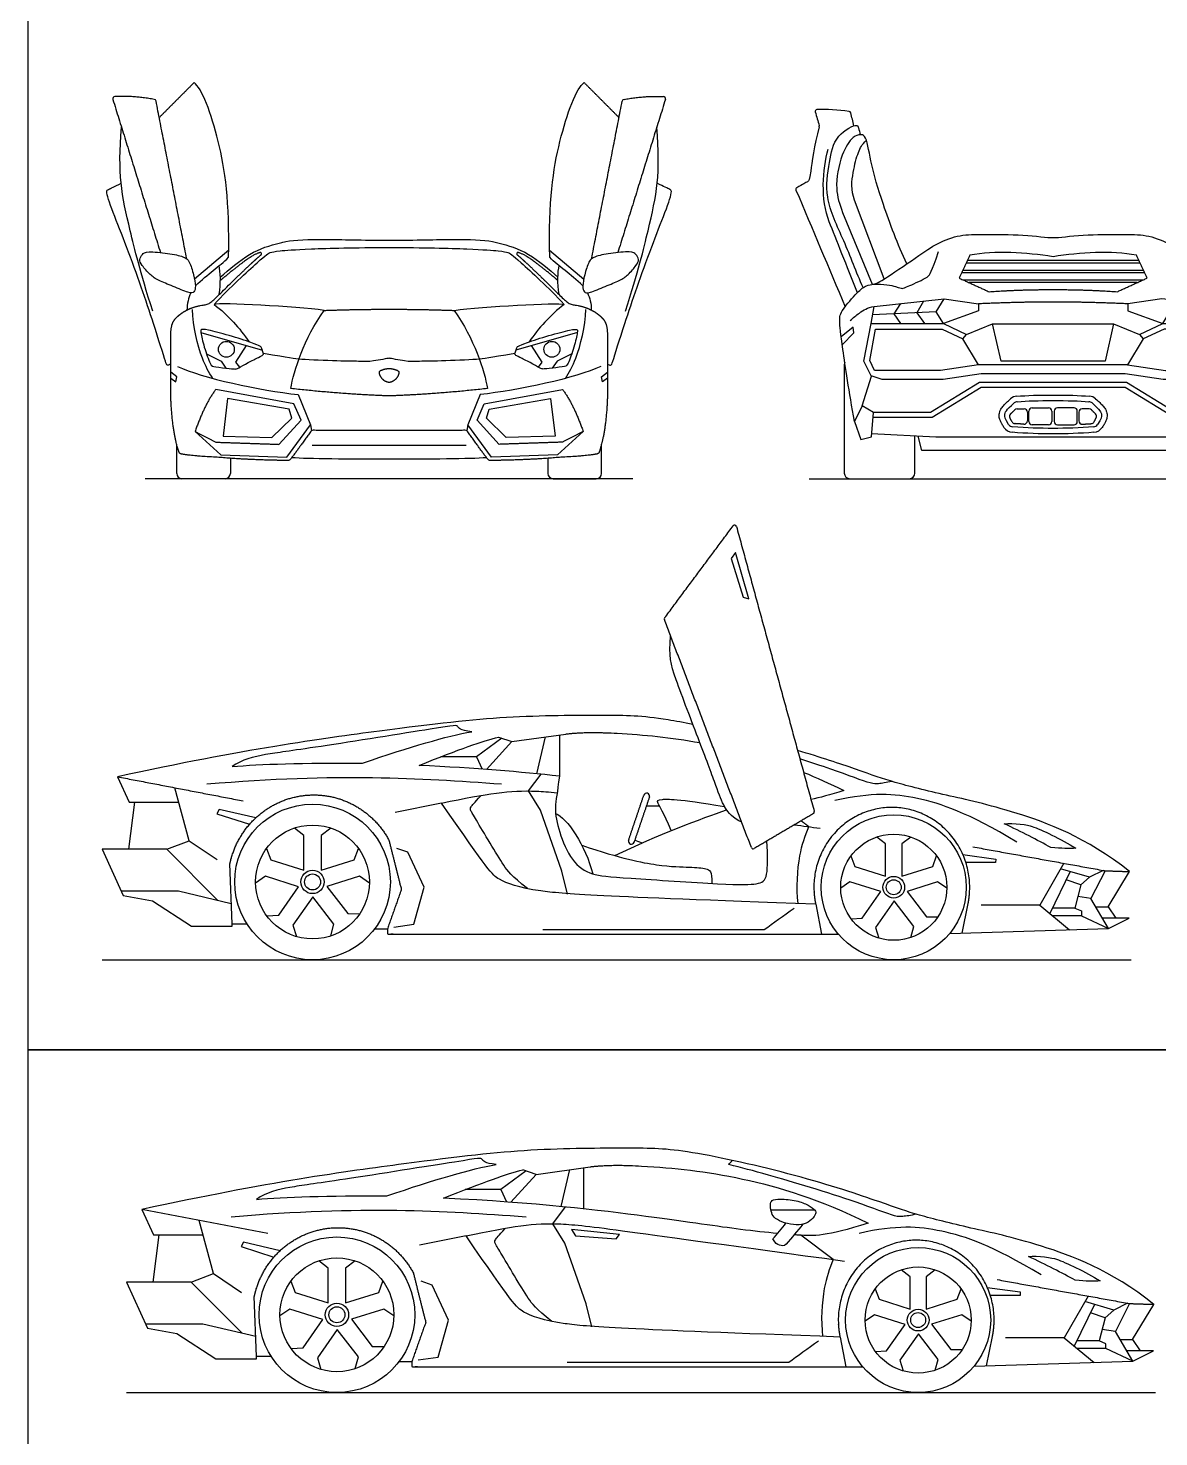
# Model space of a CAD drawing. Header units: millimetres. Extents: x 0.5 to 46.1, y 0.3 to 28.2.
# Drawn here: x 0.57 to 5.82, y 7.77 to 14.32 of the extents above; entities that cross this region are included whole.
import ezdxf

# ---------------------------------------------------------------- set-up
doc = ezdxf.new("R2010")
doc.units = ezdxf.units.MM
for name, color, linetype, true_color in [('AG-DETAIL', 7, 'Continuous', 0x66ffff), ('AG-DIAGRAM', 7, 'Continuous', 0xfecc66), ('AG-TRANSPORT', 7, 'Continuous', 0x66ccff), ('X-VPRT', 6, 'Continuous', 0xff00ff)]:
    doc.layers.add(name, color=color, linetype=linetype, true_color=true_color)

msp = doc.modelspace()

# ---------------------------------------------------------------- linework, layer by layer
at = {"layer": 'AG-DETAIL'}
for points in [[(4.6226, 13.041), (4.5924, 12.9927), (4.6239, 12.9484)], [(4.7298, 13.0528), (4.6991, 12.9978), (4.7345, 12.9484)], [(4.7897, 13.0021), (4.8265, 13.0634)], [(6.1782, 12.9484), (6.1635, 13.0276), (5.838, 13.0634), (5.6789, 13.04), (5.6789, 13.0073), (5.8418, 12.9484), (5.8748, 13.0021), (6.1708, 12.988)], [(1.3734, 12.9074), (1.659, 12.8245)], [(3.1222, 12.9074), (2.8367, 12.8245)], [(4.3525, 12.8497), (4.407, 12.9054), (4.404, 12.932), (4.3476, 12.8866)], [(1.5537, 12.7452), (1.5363, 12.769), (1.5858, 12.8457)], [(2.9419, 12.7452), (2.9593, 12.769), (2.9098, 12.8457)], [(1.3997, 12.8071), (1.4668, 12.7739), (1.4899, 12.7412)], [(3.096, 12.8071), (3.0288, 12.7739), (3.0057, 12.7412)], [(1.2332, 12.6938), (1.2562, 12.6773), (1.2618, 12.7012), (1.2332, 12.7226)], [(3.2624, 12.6938), (3.2394, 12.6773), (3.2338, 12.7012), (3.2624, 12.7226)], [(4.4446, 12.5658), (4.4881, 12.7043)], [(1.8245, 12.618), (1.8822, 12.477), (1.8872, 12.4511)], [(2.6711, 12.618), (2.6134, 12.477), (2.6084, 12.4511)], [(1.3462, 12.4466), (1.4663, 12.3382), (1.7723, 12.327), (1.8822, 12.477)], [(3.1494, 12.4466), (3.0293, 12.3382), (2.7233, 12.327), (2.6134, 12.477)], [(1.6279, 10.6506), (1.4575, 10.6902), (1.4467, 10.6704), (1.5996, 10.6213)], [(4.9133, 10.4802), (5.0665, 10.4589), (5.0654, 10.4429), (4.9273, 10.4429)], [(1.7412, 8.6392), (1.5708, 8.6789), (1.56, 8.659), (1.7129, 8.6099)], [(5.0266, 8.4688), (5.1797, 8.4475), (5.1786, 8.4315), (5.0406, 8.4315)]]:
    msp.add_lwpolyline(points, dxfattribs=at)
for centre, radius in [((1.892, 10.3529), 0.0372), ((4.592, 10.3283), 0.0347), ((2.0053, 8.3415), 0.0372), ((4.7053, 8.317), 0.0347)]:
    msp.add_circle(centre, radius, dxfattribs=at)
for points in [[(1.429, 12.6932), (1.4102, 12.7233), (1.3736, 12.7841), (1.3362, 12.9362), (1.3341, 13.0133)], [(3.0666, 12.6932), (3.0854, 12.7233), (3.122, 12.7841), (3.1594, 12.9362), (3.1615, 13.0133)]]:
    msp.add_open_spline(points, degree=3, knots=[0, 0, 0, 0, 0.590996, 1.453023, 1.453023, 1.453023, 1.453023], dxfattribs=at)
for points in [[(1.265, 12.7493), (1.3774, 12.6946), (1.6492, 12.6377), (1.8245, 12.618)], [(3.2306, 12.7493), (3.1182, 12.6946), (2.8464, 12.6377), (2.6711, 12.618)], [(2.7705, 10.807), (2.3788, 10.8346), (2.0196, 10.859), (1.4004, 10.807)], [(5.1631, 10.5378), (4.9356, 10.6759), (4.6885, 10.7588), (4.4935, 10.7702), (4.318, 10.7312)], [(2.8838, 8.7956), (2.4921, 8.8233), (2.1329, 8.8477), (1.5136, 8.7956)], [(5.2764, 8.5264), (5.0489, 8.6646), (4.8018, 8.7474), (4.6068, 8.7588), (4.4312, 8.7198)]]:
    msp.add_open_spline(points, degree=3, dxfattribs=at)
at = {"layer": 'AG-DIAGRAM'}
for points in [[(3.3806, 12.2273), (2.2478, 12.2273), (1.115, 12.2273)], [(4.1994, 12.2273), (6.4651, 12.2273)], [(0.915, 9.9914), (5.6953, 9.9914)], [(1.0283, 7.98), (5.8086, 7.98)]]:
    msp.add_lwpolyline(points, dxfattribs=at)
at = {"layer": 'AG-TRANSPORT'}
for p, q in [((1.0994, 8.8307), (1.1528, 8.7123)), ((1.6836, 8.7185), (1.0994, 8.8307)), ((1.1528, 8.7123), (1.3831, 8.7123)), ((4.3113, 8.5984), (4.161, 8.7109))]:
    msp.add_line(p, q, dxfattribs=at)
for points in [[(4.5475, 13.1554), (4.4101, 13.5211)], [(4.3542, 13.4644), (4.4922, 13.1307)], [(1.5024, 13.289), (1.344, 13.1542)], [(2.9932, 13.289), (3.1516, 13.1542)], [(5.7362, 13.2293), (5.3322, 13.2293), (4.9283, 13.2293)], [(4.9346, 13.2426), (5.3322, 13.2426), (5.7299, 13.2426)], [(5.7578, 13.1838), (5.3322, 13.1838), (4.9067, 13.1838)], [(4.913, 13.1971), (5.3322, 13.1971), (5.7515, 13.1971)], [(4.9128, 13.1517), (5.3322, 13.1517), (5.7517, 13.1517)], [(5.7225, 13.1384), (5.3322, 13.1384), (4.942, 13.1384)], [(4.4863, 12.9484), (4.501, 13.0276), (4.8265, 13.0634), (4.9856, 13.04), (4.9856, 13.0073), (4.8227, 12.9484), (4.7897, 13.0021), (4.4936, 12.988)], [(5.7343, 12.8973), (5.8418, 12.9484), (6.1782, 12.9484), (6.2108, 12.773), (6.1775, 12.7047), (6.126, 12.6885), (5.8431, 12.6885), (5.6668, 12.714), (5.3322, 12.714), (4.9977, 12.714), (4.8214, 12.6885), (4.5385, 12.6885), (4.487, 12.7047), (4.4537, 12.773), (4.4863, 12.9484), (4.8227, 12.9484), (4.9302, 12.8973)], [(4.9862, 12.7557), (4.8099, 12.7302), (4.503, 12.7302), (4.4803, 12.7767), (4.5075, 12.9229), (4.8169, 12.9229), (4.9136, 12.8769)], [(5.6132, 12.9475), (5.5741, 12.7735), (5.3322, 12.7735), (5.0904, 12.7735), (5.0513, 12.9475), (5.3322, 12.9475), (5.6132, 12.9475), (5.7343, 12.8973), (5.7508, 12.8769), (5.6783, 12.7557), (5.3322, 12.7557), (4.9862, 12.7557), (4.9136, 12.8769), (4.9302, 12.8973), (5.0513, 12.9475)], [(5.6783, 12.7557), (5.8546, 12.7302), (6.1615, 12.7302), (6.1842, 12.7767), (6.157, 12.9229), (5.8476, 12.9229), (5.7508, 12.8769)], [(1.736, 12.3869), (1.8392, 12.4998), (1.8057, 12.5751), (1.4422, 12.6412)], [(2.7596, 12.3869), (2.6564, 12.4998), (2.6899, 12.5751), (3.0534, 12.6412)], [(5.3322, 12.6738), (4.991, 12.6738), (4.7632, 12.5355), (4.4973, 12.5355), (4.4446, 12.5658), (4.4093, 12.4935)], [(6.1692, 12.5121), (5.8947, 12.5121), (5.667, 12.6503), (5.3322, 12.6503), (4.9975, 12.6503), (4.7698, 12.5121), (4.4953, 12.5121)], [(6.2552, 12.4935), (6.2199, 12.5658), (6.1672, 12.5355), (5.9013, 12.5355), (5.6735, 12.6738), (5.3322, 12.6738)], [(4.4093, 12.4935), (4.4386, 12.4089), (4.4879, 12.422), (4.4973, 12.5355)], [(2.605, 12.3817), (2.2478, 12.3817), (1.8906, 12.3817)], [(6.1755, 12.436), (5.8774, 12.4207), (5.3322, 12.4207), (4.7871, 12.4207), (4.489, 12.436)], [(5.9585, 12.4249), (5.9423, 12.3579), (5.3322, 12.3579), (4.7222, 12.3579), (4.706, 12.4249)], [(2.7708, 11.0214), (2.6538, 10.9347), (2.6801, 10.8773)], [(2.7002, 10.8758), (2.8181, 11.0053), (3.0683, 11.0403)], [(2.7557, 11.0265), (2.8181, 11.0053)], [(2.934, 10.8557), (2.9747, 11.0272)], [(3.0385, 11.0362), (3.0385, 10.845)], [(2.6538, 10.9347), (2.4878, 10.9347)], [(0.9862, 10.842), (1.0395, 10.7237), (1.2698, 10.7237)], [(3.0757, 10.2967), (3.0501, 10.4038), (2.9508, 10.6862), (2.8951, 10.7758), (2.9542, 10.8538)], [(1.2153, 10.5048), (1.3184, 10.5444), (1.2516, 10.7911)], [(1.0653, 10.7237), (1.0368, 10.5048)], [(2.4918, 10.7198), (2.2762, 10.676)], [(3.443, 10.707), (3.5033, 10.707)], [(1.3184, 10.5444), (1.4484, 10.4569)], [(1.6784, 10.5088), (1.698, 10.4564), (1.8516, 10.408), (1.8516, 10.5691), (1.8075, 10.6035)], [(1.9765, 10.6035), (1.9324, 10.5691), (1.9324, 10.408), (2.086, 10.4564), (2.1056, 10.5088)], [(3.3889, 10.5469), (3.4225, 10.5344)], [(4.3929, 10.4737), (4.4112, 10.4248), (4.5544, 10.3797), (4.5544, 10.5298), (4.5133, 10.5619)], [(4.6708, 10.5619), (4.6297, 10.5298), (4.6297, 10.3797), (4.7729, 10.4248), (4.7911, 10.4737)], [(1.4514, 10.2667), (1.2153, 10.5048), (0.915, 10.5048), (1.0128, 10.2902), (1.1484, 10.2652), (1.3301, 10.148), (1.5179, 10.148), (1.5179, 10.1588), (1.587, 10.1588)], [(2.2694, 10.143), (2.3624, 10.1563), (2.4105, 10.3283), (2.3352, 10.491), (2.2831, 10.5091)], [(1.5179, 10.1588), (1.5084, 10.4378)], [(5.3817, 10.4398), (5.2701, 10.245), (5.4091, 10.131)], [(5.565, 10.4067), (5.5015, 10.3747), (5.3669, 10.414)], [(1.679, 10.1961), (1.7349, 10.199), (1.8273, 10.3309), (1.6737, 10.3794), (1.6276, 10.3477)], [(2.1564, 10.3477), (2.1103, 10.3794), (1.9591, 10.3317), (2.0556, 10.206), (2.1116, 10.2055)], [(4.3935, 10.1822), (4.4456, 10.1849), (4.5317, 10.3079), (4.3885, 10.353), (4.3456, 10.3234)], [(4.8385, 10.3234), (4.7955, 10.353), (4.6546, 10.3086), (4.7445, 10.1914), (4.7967, 10.191)], [(5.411, 10.4011), (5.3167, 10.2068)], [(5.4609, 10.339), (5.3923, 10.3624)], [(5.5015, 10.3747), (5.4609, 10.339), (5.4331, 10.2313), (5.4644, 10.2183), (5.4644, 10.1955), (5.5894, 10.1365), (5.5081, 10.2757), (5.4469, 10.2848)], [(5.5741, 10.4054), (5.5081, 10.2757)], [(5.588, 10.2374), (5.6876, 10.4013)], [(1.5147, 10.2519), (1.2692, 10.3095), (1.004, 10.3095)], [(1.9775, 10.1026), (1.9916, 10.1568), (1.8935, 10.2846), (1.8011, 10.1526), (1.8175, 10.0991)], [(4.2293, 10.2495), (4.2565, 10.1101)], [(4.6717, 10.0951), (4.6848, 10.1456), (4.5934, 10.2647), (4.5073, 10.1417), (4.5226, 10.0918)], [(4.9094, 10.1156), (4.9374, 10.2523)], [(5.2701, 10.245), (4.9982, 10.245)], [(5.4331, 10.2313), (5.3286, 10.2313)], [(5.5305, 10.2374), (5.588, 10.2374), (5.623, 10.185)], [(4.8519, 10.1138), (5.5894, 10.1365), (5.6849, 10.185), (5.5611, 10.185)], [(5.4644, 10.1955), (5.3304, 10.1955)], [(2.1807, 10.1354), (2.24, 10.1354)], [(2.8841, 9.01), (2.767, 8.9234)], [(2.8135, 8.8644), (2.9313, 8.994), (3.1815, 9.029)], [(2.9313, 8.994), (2.869, 9.0151)], [(3.0472, 8.8444), (3.088, 9.0159)], [(3.1518, 8.8337), (3.1518, 9.0248)], [(2.767, 8.9234), (2.601, 8.9234)], [(2.767, 8.9234), (2.7934, 8.8659)], [(3.189, 8.2853), (3.1634, 8.3924), (3.0641, 8.6749), (3.0083, 8.7645), (3.0674, 8.8424)], [(1.3285, 8.4934), (1.4317, 8.5331), (1.3648, 8.7797)], [(4.2265, 8.8269), (4.0217, 8.8269)], [(1.1786, 8.7123), (1.1501, 8.4934)], [(2.6051, 8.7084), (2.3895, 8.6646)], [(1.7917, 8.4975), (1.8112, 8.4451), (1.9649, 8.3966), (1.9649, 8.5577), (1.9208, 8.5921)], [(2.0898, 8.5921), (2.0457, 8.5577), (2.0457, 8.3966), (2.1993, 8.4451), (2.2189, 8.4975)], [(1.4317, 8.5331), (1.5617, 8.4455)], [(4.5062, 8.4623), (4.5244, 8.4134), (4.6676, 8.3683), (4.6676, 8.5184), (4.6265, 8.5505)], [(4.784, 8.5505), (4.7429, 8.5184), (4.7429, 8.3683), (4.8861, 8.4134), (4.9044, 8.4623)], [(1.3285, 8.4934), (1.0283, 8.4934), (1.1261, 8.2788), (1.2617, 8.2538), (1.4434, 8.1366), (1.6312, 8.1366), (1.6312, 8.1474)], [(1.5646, 8.2554), (1.3285, 8.4934)], [(2.3826, 8.1316), (2.4757, 8.1449), (2.5238, 8.317), (2.4485, 8.4796), (2.3964, 8.4978)], [(1.6312, 8.1474), (1.6216, 8.4264)], [(5.495, 8.4285), (5.3834, 8.2337), (5.5224, 8.1196)], [(5.5243, 8.3897), (5.43, 8.1954)], [(5.6782, 8.3953), (5.6147, 8.3633), (5.4802, 8.4026)], [(5.6873, 8.394), (5.6214, 8.2644)], [(5.7013, 8.226), (5.8008, 8.3899)], [(1.7923, 8.1847), (1.8482, 8.1876), (1.9406, 8.3196), (1.7869, 8.368), (1.7408, 8.3363)], [(2.2697, 8.3363), (2.2236, 8.368), (2.0724, 8.3204), (2.1689, 8.1946), (2.2249, 8.1941)], [(4.5068, 8.1708), (4.5589, 8.1735), (4.645, 8.2965), (4.5018, 8.3416), (4.4588, 8.3121)], [(4.9517, 8.3121), (4.9088, 8.3416), (4.7679, 8.2972), (4.8578, 8.18), (4.91, 8.1796)], [(5.5741, 8.3276), (5.5055, 8.351)], [(5.5741, 8.3276), (5.5463, 8.2199)], [(5.6147, 8.3633), (5.5741, 8.3276)], [(1.628, 8.2405), (1.3825, 8.2982), (1.1172, 8.2982)], [(2.0908, 8.0913), (2.1048, 8.1454), (2.0068, 8.2732), (1.9144, 8.1413), (1.9307, 8.0878)], [(4.785, 8.0837), (4.7981, 8.1342), (4.7067, 8.2533), (4.6206, 8.1303), (4.6358, 8.0805)], [(5.7027, 8.1251), (5.6214, 8.2644), (5.5601, 8.2734)], [(4.3426, 8.2381), (4.3698, 8.0988)], [(5.0227, 8.1042), (5.0506, 8.241)], [(5.3834, 8.2337), (5.1114, 8.2337)], [(5.5463, 8.2199), (5.4419, 8.2199)], [(5.5776, 8.1842), (5.4437, 8.1842)], [(5.5776, 8.1842), (5.5776, 8.207), (5.5463, 8.2199)], [(5.7027, 8.1251), (5.5776, 8.1842)], [(5.6438, 8.226), (5.7013, 8.226)], [(5.7013, 8.226), (5.7362, 8.1737)], [(1.7003, 8.1474), (1.6312, 8.1474)], [(2.294, 8.124), (2.3533, 8.124)], [(4.9651, 8.1025), (5.7027, 8.1251), (5.7982, 8.1737), (5.6743, 8.1737)]]:
    msp.add_lwpolyline(points, dxfattribs=at)
for points in [[(1.7832, 12.551), (1.4977, 12.5996), (1.4761, 12.4248), (1.7035, 12.4184), (1.7952, 12.509)], [(2.7124, 12.551), (2.9979, 12.5996), (3.0195, 12.4248), (2.7921, 12.4184), (2.7004, 12.509)], [(3.8927, 11.676), (3.918, 11.669), (3.8572, 11.8845), (3.8364, 11.8565)], [(3.302, 8.6937), (3.3179, 8.7145), (3.0952, 8.7379), (3.1135, 8.7083)]]:
    msp.add_lwpolyline(points, close=True, dxfattribs=at)
for centre, radius in [((1.4917, 12.8285), 0.037), ((3.0039, 12.8285), 0.037), ((1.892, 10.3529), 0.3615), ((1.892, 10.3529), 0.2645), ((4.592, 10.3283), 0.3369), ((4.592, 10.3283), 0.2465), ((1.892, 10.3529), 0.0542), ((4.592, 10.3283), 0.0505), ((2.0053, 8.3415), 0.3615), ((4.7053, 8.317), 0.3369), ((2.0053, 8.3415), 0.2645), ((4.7053, 8.317), 0.2465), ((2.0053, 8.3415), 0.0542), ((4.7053, 8.317), 0.0505)]:
    msp.add_circle(centre, radius, dxfattribs=at)
for centre, radius, start, end in [((0.9746, 13.9929), 0.0107, 92.39051, 197.26308), ((1.1546, 13.9797), 0.0107, 11.00089, 79.97786), ((3.341, 13.9797), 0.0107, 100.02214, 168.99911), ((3.521, 13.9929), 0.0107, 342.73692, 87.60949), ((4.2355, 13.9341), 0.00852, 92.35515, 195.98212), ((4.384, 13.9256), 0.00852, 13.70725, 81.76313), ((4.2374, 13.8654), 0.00852, 345.23419, 15.98212), ((4.1455, 13.5721), 0.00852, 119.24959, 202.86252), ((4.3881, 12.7563), 0.0259, 155.8507, 180), ((5.1675, 12.5607), 0.0501, 94.4386, 131.09395), ((5.1675, 12.5607), 0.0245, 94.4386, 131.09395), ((5.497, 12.5607), 0.0245, 48.90605, 85.5614), ((5.497, 12.5607), 0.0501, 48.90605, 85.5614), ((5.1453, 12.5173), 0.0151, 134.33637, 207.17294), ((5.1648, 12.5364), 0.0151, 90, 134.33637), ((5.1975, 12.5364), 0.0151, 0, 90), ((5.235, 12.541), 0.0151, 90, 180), ((5.3116, 12.541), 0.0151, 0, 90), ((5.3529, 12.541), 0.0151, 90, 180), ((5.4295, 12.541), 0.0151, 0, 90), ((5.467, 12.5364), 0.0151, 90, 180), ((5.4996, 12.5364), 0.0151, 45.66363, 90), ((5.5192, 12.5173), 0.0151, 332.82706, 45.66363), ((5.1462, 12.4927), 0.0501, 212.56447, 265.69262), ((5.1462, 12.4927), 0.0245, 212.56447, 265.69262), ((5.155, 12.4982), 0.0151, 207.17294, 266.38612), ((5.1975, 12.4956), 0.0151, 266.38612, 0), ((5.235, 12.4932), 0.0151, 180, 270), ((5.3116, 12.4932), 0.0151, 270, 360), ((5.3529, 12.4932), 0.0151, 180, 270), ((5.4295, 12.4932), 0.0151, 270, 0), ((5.467, 12.4956), 0.0151, 180, 273.61388), ((5.5094, 12.4982), 0.0151, 273.61388, 332.82706), ((5.5183, 12.4927), 0.0245, 274.30738, 327.43553), ((5.5183, 12.4927), 0.0501, 274.30738, 327.43553), ((1.2854, 12.2517), 0.0244, 180, 270), ((1.486, 12.2517), 0.0244, 270, 0), ((3.0096, 12.2517), 0.0244, 180, 270), ((3.2102, 12.2517), 0.0244, 270, 0), ((4.3881, 12.2532), 0.0259, 180, 270), ((4.6642, 12.2532), 0.0259, 270, 0), ((3.8529, 12.0033), 0.00858, 15.2615, 143.36063), ((3.5346, 11.5752), 0.00858, 143.36063, 200.87362), ((3.444, 10.7524), 0.0136, 71.31809, 161.31809), ((3.444, 10.7524), 0.0136, 341.31809, 71.31809), ((4.2145, 10.678), 0.00858, 300.51024, 15.2615), ((3.3728, 10.5418), 0.0136, 161.31809, 251.31809), ((3.3728, 10.5418), 0.0136, 251.31809, 341.31809), ((3.9387, 10.5155), 0.00858, 200.87362, 300.51024), ((5.5874, 10.5309), 0.1262, 259.74393, 268.09302), ((5.7007, 8.5195), 0.1262, 259.74393, 268.09302)]:
    msp.add_arc(centre, radius, start, end, dxfattribs=at)
for points, degree in [([(1.3415, 14.0679), (1.2607, 13.9868), (1.1799, 13.9056)], 2), ([(1.502, 13.2563), (1.5066, 13.5194), (1.4667, 13.8063), (1.3772, 14.0449), (1.3415, 14.0679)], 3), ([(2.9936, 13.2563), (2.989, 13.5194), (3.0289, 13.8063), (3.1184, 14.0449), (3.1541, 14.0679)], 3), ([(3.1541, 14.0679), (3.2349, 13.9868), (3.3157, 13.9056)], 2), ([(0.9644, 13.9898), (1.0749, 13.6341), (1.1854, 13.2784)], 2), ([(1.1565, 13.9902), (1.0601, 14.0072), (0.9742, 14.0036)], 2), ([(1.3074, 13.2497), (1.2363, 13.6157), (1.1651, 13.9817)], 2), ([(3.1882, 13.2497), (3.2594, 13.6157), (3.3305, 13.9817)], 2), ([(3.5312, 13.9898), (3.4207, 13.6341), (3.3102, 13.2784)], 2), ([(3.3392, 13.9902), (3.4355, 14.0072), (3.5215, 14.0036)], 2), ([(4.2273, 13.9317), (4.2334, 13.9104), (4.2395, 13.8891), (4.2456, 13.8677)], 3), ([(4.3852, 13.934), (4.3322, 13.9417), (4.2822, 13.9445), (4.2351, 13.9426)], 3), ([(4.4069, 13.8676), (4.402, 13.8876), (4.3972, 13.9076), (4.3923, 13.9276)], 3), ([(1.15, 13.0054), (1.0904, 13.1922), (1.0403, 13.397), (0.9948, 13.5964), (0.9958, 13.7518), (1.0045, 13.8606)], 3), ([(3.3456, 13.0054), (3.4053, 13.1922), (3.4553, 13.397), (3.5008, 13.5964), (3.4998, 13.7518), (3.4911, 13.8606)], 3), ([(4.4101, 13.5211), (4.3921, 13.5691), (4.4016, 13.6549), (4.4279, 13.7527), (4.4439, 13.7795), (4.4647, 13.7998)], 3), ([(4.1377, 13.5688), (4.2139, 13.3881), (4.2901, 13.2074), (4.3663, 13.0266)], 3), ([(4.4093, 12.4935), (4.3843, 12.633), (4.3485, 12.8694), (4.3378, 12.9704), (4.3456, 13.0053), (4.4285, 13.1009), (4.4653, 13.1273), (4.4988, 13.1314), (4.5216, 13.1357), (4.7083, 13.2636), (4.7948, 13.325), (4.9008, 13.3627), (5.0029, 13.3627), (5.1974, 13.3627), (5.3059, 13.3476), (5.3322, 13.3476)], 3), ([(5.3322, 13.3476), (5.3586, 13.3476), (5.4671, 13.3627), (5.6616, 13.3627), (5.7637, 13.3627), (5.8697, 13.325), (5.9562, 13.2636), (6.1429, 13.1357), (6.1657, 13.1314), (6.1992, 13.1273), (6.236, 13.1009), (6.3189, 13.0053), (6.3267, 12.9704), (6.316, 12.8694), (6.2801, 12.633), (6.2552, 12.4935)], 3), ([(1.3128, 13.0935), (1.3297, 13.0883), (1.3429, 13.0913), (1.3505, 13.1196), (1.3414, 13.1723), (1.3192, 13.2425), (1.2987, 13.2585), (1.2237, 13.2756), (1.1177, 13.285), (1.1017, 13.2714), (1.0851, 13.2464), (1.096, 13.222), (1.1385, 13.1726), (1.1734, 13.1488), (1.2418, 13.1223), (1.296, 13.0986), (1.3128, 13.0935)], 3), ([(1.3477, 13.1236), (1.4074, 13.1797), (1.4579, 13.2123), (1.502, 13.2563)], 3), ([(3.1479, 13.1236), (3.0882, 13.1797), (3.0377, 13.2123), (2.9936, 13.2563)], 3), ([(3.1828, 13.0935), (3.1659, 13.0883), (3.1527, 13.0913), (3.1451, 13.1196), (3.1542, 13.1723), (3.1765, 13.2425), (3.1969, 13.2585), (3.2719, 13.2756), (3.3779, 13.285), (3.3939, 13.2714), (3.4105, 13.2464), (3.3996, 13.222), (3.3572, 13.1726), (3.3222, 13.1488), (3.2539, 13.1223), (3.1996, 13.0986), (3.1828, 13.0935)], 3), ([(4.4915, 13.1306), (4.5484, 13.1341), (4.6147, 13.1171), (4.6294, 13.1086), (4.6504, 13.1177), (4.7667, 13.169), (4.7632, 13.184), (4.8006, 13.2826)], 3), ([(4.9456, 13.2656), (4.9204, 13.2126), (4.8952, 13.1597)], 2), ([(5.3322, 13.2587), (5.2069, 13.2785), (5.0614, 13.289), (4.9456, 13.2656)], 3), ([(5.7189, 13.2656), (5.6031, 13.289), (5.4576, 13.2785), (5.3322, 13.2587)], 3), ([(5.7693, 13.1597), (5.7441, 13.2126), (5.7189, 13.2656)], 2), ([(1.4586, 13.0831), (1.4662, 13.1356), (1.4648, 13.1889), (1.4579, 13.2167)], 3), ([(3.037, 13.0831), (3.0294, 13.1356), (3.0308, 13.1889), (3.0377, 13.2167)], 3), ([(4.8952, 13.1597), (4.9652, 13.1278), (5.0351, 13.096)], 2), ([(5.6294, 13.096), (5.6993, 13.1278), (5.7693, 13.1597)], 2), ([(5.0351, 13.096), (5.1711, 13.1062), (5.3322, 13.1062)], 2), ([(5.3322, 13.1062), (5.4933, 13.1062), (5.6294, 13.096)], 2), ([(1.9453, 13.0093), (1.813, 13.028), (1.4655, 13.0459), (1.4346, 13.0373)], 3), ([(2.5504, 13.0093), (2.6826, 13.028), (3.0301, 13.0459), (3.061, 13.0373)], 3), ([(5.3322, 13.0483), (5.1777, 13.0483), (4.9856, 13.04)], 2), ([(5.6789, 13.04), (5.4868, 13.0483), (5.3322, 13.0483)], 2), ([(1.7915, 12.6461), (1.8034, 12.7286), (1.8543, 12.8801), (1.9453, 13.0093)], 3), ([(1.9453, 13.0093), (2.0916, 13.0147), (2.2478, 13.0147)], 2), ([(2.2478, 13.0147), (2.404, 13.0147), (2.5504, 13.0093)], 2), ([(2.5504, 13.0093), (2.6413, 12.8801), (2.6922, 12.7286), (2.7041, 12.6461)], 3), ([(1.4166, 12.7644), (1.4091, 12.7801), (1.3861, 12.8421), (1.3708, 12.9157), (1.3737, 12.9216), (1.3942, 12.9223), (1.5047, 12.894), (1.6196, 12.856), (1.6513, 12.843), (1.6564, 12.8335), (1.6635, 12.8093), (1.6645, 12.803), (1.6469, 12.7938), (1.5915, 12.7674), (1.543, 12.7384), (1.534, 12.7364), (1.5147, 12.7381), (1.4315, 12.7481), (1.4242, 12.7488), (1.4166, 12.7644)], 3), ([(3.079, 12.7644), (3.0865, 12.7801), (3.1095, 12.8421), (3.1248, 12.9157), (3.1219, 12.9216), (3.1014, 12.9223), (2.9909, 12.894), (2.876, 12.856), (2.8443, 12.843), (2.8392, 12.8335), (2.8321, 12.8093), (2.8311, 12.803), (2.8487, 12.7938), (2.9041, 12.7674), (2.9526, 12.7384), (2.9616, 12.7364), (2.9809, 12.7381), (3.0641, 12.7481), (3.0714, 12.7488), (3.079, 12.7644)], 3), ([(4.3622, 12.7563), (4.3622, 12.5048), (4.3622, 12.2532)], 2), ([(1.4422, 12.6412), (1.3921, 12.5769), (1.3462, 12.4466)], 2), ([(2.2478, 12.612), (2.0431, 12.6184), (1.7915, 12.6461)], 2), ([(2.7041, 12.6461), (2.4525, 12.6184), (2.2478, 12.612)], 2), ([(3.0534, 12.6412), (3.1035, 12.5769), (3.1494, 12.4466)], 2), ([(5.1636, 12.6106), (5.2099, 12.6142), (5.2664, 12.616), (5.3322, 12.616)], 3), ([(5.1656, 12.5851), (5.2113, 12.5886), (5.2668, 12.5904), (5.3322, 12.5904)], 3), ([(5.3322, 12.616), (5.3981, 12.616), (5.4546, 12.6142), (5.5009, 12.6106)], 3), ([(5.3322, 12.5904), (5.3977, 12.5904), (5.4532, 12.5886), (5.4989, 12.5851)], 3), ([(5.1416, 12.4913), (5.1367, 12.5008), (5.1318, 12.5104)], 2), ([(5.1347, 12.5281), (5.1445, 12.5376), (5.1543, 12.5472)], 2), ([(5.1648, 12.5515), (5.1812, 12.5515), (5.1975, 12.5515)], 2), ([(5.2126, 12.5364), (5.2126, 12.516), (5.2126, 12.4956)], 2), ([(5.2199, 12.4932), (5.2199, 12.5171), (5.2199, 12.541)], 2), ([(5.235, 12.5561), (5.2733, 12.5561), (5.3116, 12.5561)], 2), ([(5.3268, 12.541), (5.3268, 12.5171), (5.3268, 12.4932)], 2), ([(5.3377, 12.541), (5.3377, 12.5171), (5.3377, 12.4932)], 2), ([(5.4295, 12.5561), (5.3912, 12.5561), (5.3529, 12.5561)], 2), ([(5.4446, 12.4932), (5.4446, 12.5171), (5.4446, 12.541)], 2), ([(5.4519, 12.5364), (5.4519, 12.516), (5.4519, 12.4956)], 2), ([(5.4996, 12.5515), (5.4833, 12.5515), (5.467, 12.5515)], 2), ([(5.5298, 12.5281), (5.52, 12.5376), (5.5102, 12.5472)], 2), ([(5.5229, 12.4913), (5.5278, 12.5008), (5.5327, 12.5104)], 2), ([(1.3462, 12.4466), (1.3947, 12.4218), (1.4431, 12.397)], 2), ([(3.1494, 12.4466), (3.1009, 12.4218), (3.0525, 12.397)], 2), ([(5.3322, 12.4354), (5.2714, 12.4354), (5.2078, 12.4378), (5.1425, 12.4427)], 3), ([(5.3322, 12.461), (5.2719, 12.461), (5.2092, 12.4634), (5.1444, 12.4683)], 3), ([(5.1965, 12.4805), (5.1753, 12.4818), (5.1541, 12.4831)], 2), ([(5.3116, 12.4781), (5.2733, 12.4781), (5.235, 12.4781)], 2), ([(5.5201, 12.4683), (5.4553, 12.4634), (5.3926, 12.461), (5.3322, 12.461)], 3), ([(5.522, 12.4427), (5.4567, 12.4378), (5.3931, 12.4354), (5.3322, 12.4354)], 3), ([(5.3529, 12.4781), (5.3912, 12.4781), (5.4295, 12.4781)], 2), ([(5.468, 12.4805), (5.4892, 12.4818), (5.5104, 12.4831)], 2), ([(1.261, 12.2517), (1.261, 12.3197), (1.261, 12.3876)], 2), ([(1.4431, 12.397), (1.5895, 12.3919), (1.736, 12.3869)], 2), ([(3.0525, 12.397), (2.9061, 12.3919), (2.7596, 12.3869)], 2), ([(3.2346, 12.2517), (3.2346, 12.3197), (3.2346, 12.3876)], 2), ([(4.6901, 12.2532), (4.6901, 12.3394), (4.6901, 12.4257)], 2), ([(1.5104, 12.3221), (1.5104, 12.2869), (1.5104, 12.2517)], 2), ([(1.7961, 12.3264), (1.8704, 12.3197), (2.0646, 12.3197), (2.2478, 12.3197)], 3), ([(2.2478, 12.3197), (2.431, 12.3197), (2.6252, 12.3197), (2.6995, 12.3264)], 3), ([(2.9852, 12.3221), (2.9852, 12.2869), (2.9852, 12.2517)], 2), ([(1.486, 12.2273), (1.3857, 12.2273), (1.2854, 12.2273)], 2), ([(3.0096, 12.2273), (3.1099, 12.2273), (3.2102, 12.2273)], 2), ([(4.3881, 12.2273), (4.5261, 12.2273), (4.6642, 12.2273)], 2), ([(3.5277, 11.5803), (3.6869, 11.7944), (3.846, 12.0084)], 2), ([(3.8612, 12.0055), (4.042, 11.3429), (4.2228, 10.6803)], 2), ([(3.9307, 10.5124), (3.7286, 11.0423), (3.5266, 11.5722)], 2), ([(3.8855, 10.6308), (3.8466, 10.6481), (3.8011, 10.6995), (3.7727, 10.7839), (3.7006, 10.9772), (3.5624, 11.3357), (3.5464, 11.4013), (3.5556, 11.496)], 3), ([(2.3867, 10.8949), (2.577, 10.9709), (2.6815, 11.0078), (2.7557, 11.0265)], 3), ([(3.0683, 11.0403), (3.1369, 11.0499), (3.2505, 11.0466)], 2), ([(3.0385, 10.845), (2.8637, 10.8638), (2.6498, 10.8823), (2.3867, 10.8949)], 3), ([(0.9862, 10.842), (1.2782, 10.7859), (1.5703, 10.7298)], 2), ([(4.1731, 10.8625), (4.2326, 10.8384), (4.2947, 10.8106), (4.3596, 10.7781)], 3), ([(2.89, 10.322), (2.8139, 10.3833), (2.7845, 10.4218), (2.7178, 10.5315), (2.6448, 10.655), (2.625, 10.6862), (2.6237, 10.6986), (2.6429, 10.7202), (2.6731, 10.7533)], 3), ([(3.3599, 10.5462), (3.3955, 10.6515), (3.4311, 10.7567)], 2), ([(3.4569, 10.748), (3.4213, 10.6427), (3.3857, 10.5375)], 2), ([(3.5584, 10.5916), (3.5221, 10.6767), (3.4864, 10.7305), (3.4995, 10.7373), (3.5822, 10.7402), (3.8057, 10.7043)], 3), ([(4.3596, 10.7781), (4.2959, 10.758), (4.2471, 10.7447), (4.2076, 10.736)], 3), ([(4.2293, 10.2495), (3.2067, 10.2867), (2.9039, 10.3064), (2.7406, 10.3655), (2.709, 10.4052), (2.4918, 10.7198)], 3), ([(3.0213, 10.6715), (3.0723, 10.6524), (3.1618, 10.5204), (3.1937, 10.3909)], 3), ([(3.2959, 10.4756), (3.4927, 10.5718), (3.7023, 10.6489), (3.8157, 10.6884)], 3), ([(4.2189, 10.6706), (4.081, 10.5893), (3.9431, 10.5081)], 2), ([(4.131, 10.6188), (4.1695, 10.6136), (4.2092, 10.6082), (4.2504, 10.6026)], 3), ([(4.198, 10.6097), (4.1799, 10.6233), (4.1617, 10.6369)], 2), ([(3.1429, 10.5233), (3.3279, 10.4614), (3.5132, 10.424), (3.6532, 10.4223), (3.7252, 10.4166), (3.7495, 10.4033), (3.7463, 10.3461)], 3), ([(4.9598, 10.5162), (5.2624, 10.4614), (5.565, 10.4067)], 2), ([(5.5832, 10.4047), (5.6354, 10.403), (5.6876, 10.4013)], 2), ([(5.8008, 8.3899), (5.5965, 8.5511), (5.2372, 8.6824), (4.9444, 8.7446), (4.6878, 8.8077), (4.5739, 8.851), (4.1541, 8.9918), (3.5978, 9.1154), (3.3983, 9.1154), (2.9056, 9.1154), (2.4161, 9.0578), (1.6881, 8.9586), (1.0994, 8.8307)], 3), ([(3.1815, 9.029), (3.2502, 9.0386), (3.3638, 9.0353)], 2), ([(2.4999, 8.8835), (2.6903, 8.9596), (2.7948, 8.9964), (2.869, 9.0151)], 3), ([(4.1259, 8.7604), (4.1442, 8.7586), (4.1776, 8.7613), (4.2125, 8.7826), (4.2327, 8.8128), (4.2308, 8.8261), (4.1973, 8.8507), (4.1441, 8.8737), (4.0587, 8.8817), (4.0224, 8.8737), (4.0174, 8.8563), (4.0215, 8.8213), (4.033, 8.7943), (4.0674, 8.7722), (4.1075, 8.7622), (4.1259, 8.7604)], 3), ([(2.6051, 8.7084), (2.8234, 8.7532), (3.0136, 8.7848), (3.3329, 8.7308), (4.3637, 8.5913)], 3), ([(4.3426, 8.2381), (3.32, 8.2753), (3.0172, 8.2951), (2.8539, 8.3541), (2.8223, 8.3938), (2.6051, 8.7084)], 3), ([(3.0032, 8.3106), (2.9272, 8.3719), (2.8977, 8.4104), (2.831, 8.5201), (2.7581, 8.6436), (2.7383, 8.6748), (2.7369, 8.6872), (2.7562, 8.7088), (2.7863, 8.7419)], 3), ([(5.073, 8.5048), (5.3756, 8.4501), (5.6782, 8.3953)], 2), ([(5.6965, 8.3934), (5.7487, 8.3916), (5.8008, 8.3899)], 2)]:
    msp.add_open_spline(points, degree=degree, dxfattribs=at)
for points, degree, knots in [([(4.2457, 13.8632), (4.2223, 13.7745), (4.2016, 13.6175), (4.1973, 13.6102), (4.1698, 13.5955), (4.1414, 13.5796)], 3, [1.036179, 1.036179, 1.036179, 1.036179, 1.396596, 1.760077, 2.098242, 2.098242, 2.098242, 2.098242]), ([(4.4499, 13.1151), (4.4182, 13.1867), (4.3649, 13.3301), (4.2667, 13.5287), (4.2927, 13.6954), (4.3135, 13.8214), (4.4227, 13.8812), (4.4279, 13.856), (4.4341, 13.836), (4.4369, 13.8259)], 3, [0, 0, 0, 0, 0.878062, 1.719931, 2.450091, 3.101839, 3.665132, 3.885341, 4.212115, 4.212115, 4.212115, 4.212115]), ([(4.6523, 13.2254), (4.611, 13.3153), (4.5417, 13.4985), (4.4851, 13.6873), (4.4658, 13.8219), (4.436, 13.8281), (4.3957, 13.8157), (4.344, 13.7293), (4.3156, 13.5802), (4.3396, 13.5045), (4.3542, 13.4644)], 3, [0, 0, 0, 0, 0.986833, 1.817691, 2.439741, 2.700473, 3.04345, 3.605154, 4.323351, 4.876912, 4.876912, 4.876912, 4.876912]), ([(4.4232, 13.0917), (4.374, 13.2155), (4.3248, 13.3393), (4.2924, 13.421), (4.2513, 13.5242), (4.2618, 13.6657), (4.2866, 13.7593)], 3, [0, 0, 0, 0, 1.311204, 1.311204, 1.311204, 2.310033, 2.310033, 2.310033, 2.310033]), ([(1.2332, 12.7605), (1.2292, 12.7572), (1.2159, 12.7498), (1.2063, 12.7818), (1.146, 12.9719), (1.0439, 13.2759), (0.9252, 13.5605), (0.9434, 13.5718), (0.971, 13.5851), (1.0028, 13.6001)], 3, [0, 0, 0, 0, 0.224794, 0.486999, 1.264126, 2.37743, 3.322761, 3.534437, 3.899584, 3.899584, 3.899584, 3.899584]), ([(3.2624, 12.7605), (3.2664, 12.7572), (3.2797, 12.7498), (3.2893, 12.7818), (3.3496, 12.9719), (3.4517, 13.2759), (3.5704, 13.5605), (3.5522, 13.5718), (3.5246, 13.5851), (3.4928, 13.6001)], 3, [0, 0, 0, 0, 0.224794, 0.486999, 1.264126, 2.37743, 3.322761, 3.534437, 3.899584, 3.899584, 3.899584, 3.899584]), ([(1.4346, 13.0373), (1.5091, 13.1162), (1.6707, 13.2658), (1.6941, 13.2791), (1.7267, 13.2855), (1.8465, 13.2952), (2.087, 13.3016), (2.2478, 13.3016)], 3, [0, 0, 0, 0, 0.597405, 1.194809, 1.792214, 2.389618, 2.987023, 2.987023, 2.987023, 2.987023]), ([(1.4636, 13.1636), (1.5045, 13.2002), (1.6071, 13.2861), (1.6932, 13.3113), (1.7428, 13.3233), (1.7504, 13.3255), (1.7987, 13.3374), (1.9343, 13.3421), (2.1209, 13.3357), (2.2478, 13.3357), (2.3747, 13.3357), (2.5613, 13.3421), (2.6969, 13.3374), (2.7452, 13.3255), (2.7528, 13.3233), (2.8024, 13.3113), (2.8885, 13.2861), (2.9911, 13.2002), (3.032, 13.1636)], 3, [0.786618, 0.786618, 0.786618, 0.786618, 1.448394, 2.156725, 2.156725, 2.156725, 2.236389, 2.624275, 3.01216, 3.01216, 3.01216, 3.400045, 3.787931, 3.867595, 3.867595, 3.867595, 4.575926, 5.237702, 5.237702, 5.237702, 5.237702]), ([(2.2478, 13.3016), (2.4086, 13.3016), (2.6491, 13.2952), (2.7689, 13.2855), (2.8015, 13.2791), (2.8249, 13.2658), (2.9865, 13.1162), (3.061, 13.0373)], 3, [2.987023, 2.987023, 2.987023, 2.987023, 3.584427, 4.181832, 4.779236, 5.376641, 5.974045, 5.974045, 5.974045, 5.974045]), ([(1.3265, 13.0904), (1.3209, 13.0788), (1.312, 13.0542), (1.3086, 13.0255), (1.3087, 13.0112)], 3, [0, 0, 0, 0, 0.3568812, 0.7322894, 0.7322894, 0.7322894, 0.7322894]), ([(1.4346, 13.0373), (1.4668, 13.0125), (1.527, 12.9574), (1.5754, 12.8956), (1.597, 12.8632)], 3, [1.685068, 1.685068, 1.685068, 1.685068, 2.317355, 2.937161, 2.937161, 2.937161, 2.937161]), ([(3.061, 13.0373), (3.0289, 13.0125), (2.9686, 12.9574), (2.9202, 12.8956), (2.8986, 12.8632)], 3, [1.685068, 1.685068, 1.685068, 1.685068, 2.317355, 2.937161, 2.937161, 2.937161, 2.937161]), ([(3.1691, 13.0904), (3.1747, 13.0788), (3.1837, 13.0542), (3.187, 13.0255), (3.1869, 13.0112)], 3, [0, 0, 0, 0, 0.3568812, 0.7322894, 0.7322894, 0.7322894, 0.7322894]), ([(4.3902, 12.9631), (4.4036, 12.9755), (4.4325, 12.9986), (4.4706, 13.0232), (4.501, 13.0276)], 3, [0, 0, 0, 0, 0.4246883, 0.9175561, 0.9175561, 0.9175561, 0.9175561]), ([(2.2478, 12.787), (2.2409, 12.7866), (2.1617, 12.7695), (2.1271, 12.7728), (2.0223, 12.7732), (1.8122, 12.7817), (1.791, 12.7873), (1.6635, 12.8093)], 3, [0, 0, 0, 0, 0.386539, 0.773078, 1.159618, 1.546157, 1.932696, 1.932696, 1.932696, 1.932696]), ([(2.8321, 12.8093), (2.7046, 12.7873), (2.6834, 12.7817), (2.4733, 12.7732), (2.3685, 12.7728), (2.3339, 12.7695), (2.2547, 12.7866), (2.2478, 12.787)], 3, [-1.932696, -1.932696, -1.932696, -1.932696, -1.546157, -1.159618, -0.773078, -0.386539, 0, 0, 0, 0]), ([(5.104, 12.4657), (5.101, 12.4704), (5.0956, 12.479), (5.0883, 12.4925), (5.0833, 12.505), (5.0812, 12.517), (5.0816, 12.5276), (5.0834, 12.5364), (5.0862, 12.544), (5.0914, 12.5541), (5.1011, 12.5667), (5.1166, 12.5825), (5.128, 12.5927), (5.1346, 12.5984)], 3, [-1.0962038, -1.0962038, -1.0962038, -1.0962038, -1.0412033, -0.9966989, -0.9453523, -0.9090978, -0.8775692, -0.8416238, -0.8203162, -0.7978953, -0.7300903, -0.6648152, -0.5795648, -0.5795648, -0.5795648, -0.5795648]), ([(5.1256, 12.4795), (5.1084, 12.5065), (5.104, 12.5237), (5.113, 12.5456), (5.1514, 12.5791)], 3, [-1.0150288, -1.0150288, -1.0150288, -1.0150288, -0.8014445, -0.5744115, -0.5744115, -0.5744115, -0.5744115]), ([(5.5131, 12.5791), (5.5515, 12.5456), (5.5605, 12.5237), (5.5561, 12.5065), (5.5389, 12.4795)], 3, [0.612206, 0.612206, 0.612206, 0.612206, 0.8392389, 1.0528233, 1.0528233, 1.0528233, 1.0528233]), ([(5.5299, 12.5984), (5.5364, 12.5927), (5.5478, 12.5825), (5.5634, 12.5667), (5.5731, 12.5541), (5.5783, 12.544), (5.5811, 12.5364), (5.5829, 12.5276), (5.5832, 12.517), (5.5812, 12.505), (5.5762, 12.4925), (5.5689, 12.479), (5.5635, 12.4704), (5.5605, 12.4657)], 3, [0.5795648, 0.5795648, 0.5795648, 0.5795648, 0.6648152, 0.7300903, 0.7978953, 0.8203162, 0.8416238, 0.8775692, 0.9090978, 0.9453523, 0.9966989, 1.0412033, 1.0962038, 1.0962038, 1.0962038, 1.0962038]), ([(3.659, 11.085), (3.6173, 11.0934), (3.4362, 11.1268), (3.285, 11.1268), (2.7923, 11.1268), (2.3029, 11.0691), (1.5748, 10.97), (0.9862, 10.842)], 3, [9.136918, 9.136918, 9.136918, 9.136918, 9.573036, 11.168542, 12.764048, 14.359554, 15.95506, 15.95506, 15.95506, 15.95506]), ([(2.6317, 11.0514), (2.5154, 11.0306), (2.3463, 10.9819), (2.1246, 10.9053), (1.8494, 10.9064), (1.6473, 10.901), (1.5184, 10.889), (1.5632, 10.9219), (1.6738, 10.9478), (1.8405, 10.9676), (2.5554, 11.0815), (2.5643, 11.0826), (2.5763, 11.0565), (2.6317, 11.0514)], 3, [5.754935, 5.754935, 5.754935, 5.754935, 7.49092, 7.49092, 7.49092, 9.482611, 9.482611, 9.482611, 10.23526, 10.987909, 11.740557, 12.493206, 13.245854, 13.245854, 13.245854, 13.245854]), ([(3.2505, 11.0466), (3.2694, 11.0458), (3.4125, 11.039), (3.5556, 11.0251), (3.6913, 11.0004)], 3, [0.372815, 0.372815, 0.372815, 0.372815, 0.586334, 1.979961, 1.979961, 1.979961, 1.979961]), ([(5.6876, 10.4013), (5.4832, 10.5625), (5.1239, 10.6938), (4.8311, 10.756), (4.5746, 10.819), (4.4709, 10.8585), (4.2532, 10.9319), (4.1454, 10.9641)], 3, [0.629171, 0.629171, 0.629171, 0.629171, 2.224677, 3.820183, 5.415689, 7.011195, 8.172088, 8.172088, 8.172088, 8.172088]), ([(4.5824, 10.8204), (4.5577, 10.8144), (4.5177, 10.8087), (4.4865, 10.8074), (4.3476, 10.8626), (4.2062, 10.9088), (4.1561, 10.9246)], 3, [0, 0, 0, 0, 0.499502, 0.925814, 1.681411, 2.087246, 2.087246, 2.087246, 2.087246]), ([(3.0385, 10.845), (3.0302, 10.767), (3.0117, 10.7017), (3.0349, 10.5895), (3.0927, 10.4444), (3.1902, 10.3821), (3.3007, 10.3753), (3.843, 10.3379), (3.9671, 10.3413), (4.0092, 10.3654), (4.0058, 10.4732), (4.0031, 10.5435)], 3, [0, 0, 0, 0, 0.563274, 1.126549, 1.689823, 2.253098, 2.816372, 3.379647, 3.942921, 4.506195, 5.051637, 5.051637, 5.051637, 5.051637]), ([(2.4918, 10.7198), (2.7101, 10.7646), (2.8258, 10.7838), (2.9892, 10.7714), (3.0282, 10.7672)], 3, [0, 0, 0, 0, 2.913942, 3.544132, 3.544132, 3.544132, 3.544132]), ([(4.148, 10.2524), (4.1393, 10.326), (4.1482, 10.4763), (4.1797, 10.5663), (4.198, 10.6097)], 3, [-1.535304, -1.535304, -1.535304, -1.535304, -0.681344, 0, 0, 0, 0]), ([(5.3218, 10.513), (5.3709, 10.5085), (5.4094, 10.5075), (5.4372, 10.5099), (5.3697, 10.553), (5.2778, 10.5959), (5.217, 10.6173), (5.1486, 10.6296), (5.1047, 10.6236), (5.1871, 10.5846), (5.2595, 10.5478), (5.3218, 10.513)], 3, [1.991537, 1.991537, 1.991537, 1.991537, 2.371549, 2.371549, 2.371549, 3.21727, 3.21727, 3.563551, 3.563551, 3.563551, 4.363086, 4.363086, 4.363086, 4.363086]), ([(2.2472, 10.5468), (2.2759, 10.4321), (2.3045, 10.3174), (2.2723, 10.2263), (2.24, 10.1352), (2.24, 10.1227), (2.24, 10.1101), (3.2876, 10.1101), (4.3353, 10.1101)], 2, [2.88437, 2.88437, 2.88437, 3.556283, 3.556283, 4.190472, 4.190472, 4.272806, 4.272806, 11.147204, 11.147204, 11.147204]), ([(4.1289, 10.2303), (4.0802, 10.1952), (4.0316, 10.1601), (3.9907, 10.1306), (3.6475, 10.1306), (3.3043, 10.1306), (2.9611, 10.1306)], 3, [0, 0, 0, 0, 0.768551, 0.768551, 0.768551, 2.606469, 2.606469, 2.606469, 2.606469]), ([(2.745, 9.04), (2.6286, 9.0192), (2.4596, 8.9705), (2.2379, 8.8939), (1.9627, 8.895), (1.7606, 8.8896), (1.6317, 8.8777), (1.6765, 8.9105), (1.787, 8.9364), (1.9538, 8.9563), (2.6687, 9.0701), (2.6776, 9.0712), (2.6896, 9.0451), (2.745, 9.04)], 3, [5.754935, 5.754935, 5.754935, 5.754935, 7.49092, 7.49092, 7.49092, 9.482611, 9.482611, 9.482611, 10.23526, 10.987909, 11.740557, 12.493206, 13.245854, 13.245854, 13.245854, 13.245854]), ([(3.3638, 9.0353), (3.3827, 9.0345), (3.5511, 9.0265), (3.869, 8.9928), (4.2491, 8.8788), (4.4728, 8.7667)], 3, [0.372815, 0.372815, 0.372815, 0.372815, 0.586334, 2.264926, 3.943518, 3.943518, 3.943518, 3.943518]), ([(4.6956, 8.8091), (4.671, 8.803), (4.631, 8.7973), (4.5998, 8.796), (4.395, 8.8774), (4.0057, 8.9938), (3.8873, 9.024), (3.8256, 9.0396), (3.8311, 9.0461), (3.8366, 9.0526), (3.8421, 9.0591)], 3, [0, 0, 0, 0, 0.499502, 0.925814, 1.681411, 2.840205, 3.631356, 3.631356, 3.631356, 3.920862, 3.920862, 3.920862, 3.920862]), ([(4.0521, 8.7194), (4.0007, 8.724), (3.8475, 8.7401), (3.5284, 8.7902), (2.9305, 8.8629), (2.4999, 8.8835)], 3, [2.293418, 2.293418, 2.293418, 2.293418, 3.269317, 4.903975, 6.538633, 6.538633, 6.538633, 6.538633]), ([(4.17, 8.7628), (4.1438, 8.731), (4.1182, 8.7), (4.0926, 8.669), (4.0824, 8.66), (4.0583, 8.6642), (4.0423, 8.6718), (4.0309, 8.6937), (4.051, 8.7181), (4.0712, 8.7425), (4.0913, 8.7669)], 3, [0.7770804, 0.7770804, 0.7770804, 0.7770804, 1.1730549, 1.1730549, 1.1730549, 1.3029824, 1.4499337, 1.4499337, 1.4499337, 1.7160806, 1.7160806, 1.7160806, 1.7160806]), ([(4.4728, 8.7667), (4.2761, 8.7047), (4.2156, 8.707), (4.1354, 8.7127), (4.129, 8.7131)], 3, [3.943518, 3.943518, 3.943518, 3.943518, 5.578177, 5.717023, 5.717023, 5.717023, 5.717023]), ([(4.3113, 8.5984), (4.2929, 8.5549), (4.2615, 8.465), (4.2526, 8.3146), (4.2613, 8.2411)], 3, [0, 0, 0, 0, 0.681344, 1.535304, 1.535304, 1.535304, 1.535304]), ([(5.4351, 8.5017), (5.4842, 8.4971), (5.5226, 8.4961), (5.5504, 8.4985), (5.4829, 8.5417), (5.3911, 8.5846), (5.3303, 8.6059), (5.2618, 8.6182), (5.218, 8.6122), (5.3004, 8.5733), (5.3727, 8.5364), (5.4351, 8.5017)], 3, [1.991537, 1.991537, 1.991537, 1.991537, 2.371549, 2.371549, 2.371549, 3.21727, 3.21727, 3.563551, 3.563551, 3.563551, 4.363086, 4.363086, 4.363086, 4.363086]), ([(2.3604, 8.5355), (2.3891, 8.4208), (2.4178, 8.3061), (2.3855, 8.215), (2.3532, 8.1239), (2.3532, 8.1113), (2.3532, 8.0988), (3.4009, 8.0988), (4.4485, 8.0988)], 2, [2.88437, 2.88437, 2.88437, 3.556283, 3.556283, 4.190472, 4.190472, 4.272806, 4.272806, 11.147204, 11.147204, 11.147204]), ([(4.2422, 8.219), (4.1935, 8.1838), (4.1448, 8.1487), (4.104, 8.1192), (3.7608, 8.1192), (3.4176, 8.1192), (3.0744, 8.1192)], 3, [0, 0, 0, 0, 0.768551, 0.768551, 0.768551, 2.606469, 2.606469, 2.606469, 2.606469])]:
    msp.add_open_spline(points, degree=degree, knots=knots, dxfattribs=at)
for points, weights, degree, knots in [([(3.0319, 13.148), (3.0272, 13.1521), (2.9886, 13.1855), (2.9047, 13.2501), (2.8716, 13.2698), (2.8529, 13.2773), (2.8435, 13.2787), (2.8415, 13.2781), (2.84, 13.2765), (2.8414, 13.269), (2.8979, 13.2215), (3.0377, 13.0811), (3.085, 13.0366), (3.1089, 13.0345), (3.1346, 13.0315), (3.1849, 13.016), (3.215, 12.9946), (3.2289, 12.9827), (3.2409, 12.9727), (3.2624, 12.9437), (3.2624, 12.875), (3.2624, 12.6639), (3.2624, 12.5786), (3.2491, 12.4413), (3.2259, 12.3537), (3.2199, 12.3432), (3.2089, 12.3405), (3.1421, 12.3316), (3.0395, 12.3265), (2.9113, 12.3153), (2.8241, 12.3135), (2.7116, 12.3115), (2.6727, 12.3581), (2.6446, 12.4046), (2.6084, 12.4511), (2.4679, 12.4511), (2.3579, 12.4511), (2.2478, 12.4511), (2.1378, 12.4511), (2.0277, 12.4511), (1.8872, 12.4511), (1.851, 12.4046), (1.8229, 12.3581), (1.784, 12.3115), (1.6715, 12.3135), (1.5843, 12.3153), (1.4561, 12.3265), (1.3535, 12.3316), (1.2867, 12.3405), (1.2757, 12.3432), (1.2697, 12.3537), (1.2465, 12.4413), (1.2332, 12.5786), (1.2332, 12.6639), (1.2332, 12.875), (1.2332, 12.9437), (1.2547, 12.9727), (1.2667, 12.9827), (1.2806, 12.9946), (1.3107, 13.016), (1.3611, 13.0315), (1.3867, 13.0345), (1.4106, 13.0366), (1.4579, 13.0811), (1.5977, 13.2215), (1.6542, 13.269), (1.6558, 13.2704), (1.6565, 13.2724), (1.6521, 13.2787), (1.6428, 13.2773), (1.6241, 13.2698), (1.5909, 13.2501), (1.507, 13.1855), (1.4684, 13.1521), (1.4637, 13.148)], [1, 1, 1, 1, 1, 1, 1, 0.904079979742, 0.904079979742, 1, 1, 1, 1, 1, 1, 1, 1, 1, 1, 1, 1, 1, 1, 1, 1, 1, 1, 1, 1, 1, 1, 1, 1, 1, 1, 1, 1, 1, 1, 1, 1, 1, 1, 1, 1, 1, 1, 1, 1, 1, 1, 1, 1, 1, 1, 1, 1, 1, 1, 1, 1, 1, 1, 1, 1, 1, 0.904079979742, 0.904079979742, 1, 1, 1, 1, 1, 1, 1], 3, [-10.657051, -10.657051, -10.657051, -10.657051, -10.629452, -10.436877, -10.244303, -9.940563, -9.940563, -9.940563, -9.900767, -9.900767, -9.900767, -9.276561, -8.947713, -8.947713, -8.947713, -8.443646, -8.020054, -8.020054, -8.020054, -7.766637, -7.378752, -6.990867, -6.602981, -6.215096, -5.827211, -5.439325, -5.05144, -4.663555, -4.663555, -4.663555, -3.235983, -3.235983, -3.235983, -2.701166, -2.701166, -2.701166, -1.617992, -1.617992, -1.617992, -0.534817, -0.534817, -0.534817, 0, 0, 0, 1.427571, 1.427571, 1.427571, 1.815457, 2.203342, 2.591227, 2.979113, 3.366998, 3.754883, 4.142769, 4.530654, 4.78407, 4.78407, 4.78407, 5.207662, 5.711729, 5.711729, 5.711729, 6.040577, 6.664784, 6.664784, 6.664784, 6.70458, 6.70458, 6.70458, 7.008319, 7.200894, 7.393469, 7.421067, 7.421067, 7.421067, 7.421067]), ([(2.2478, 12.6744), (2.227, 12.6758), (2.2032, 12.6978), (2.2027, 12.7215), (2.2026, 12.7252), (2.2051, 12.7282), (2.2093, 12.7303), (2.2234, 12.7367), (2.2362, 12.7392), (2.2478, 12.7392)], [1, 1, 1, 1, 0.88935545998, 0.88935545998, 1, 1, 1, 1], 3, [0.0008992, 0.0008992, 0.0008992, 0.0008992, 0.2931071, 0.2931071, 0.2931071, 0.3362987, 0.3362987, 0.3362987, 0.4725527, 0.4725527, 0.4725527, 0.4725527]), ([(2.2478, 12.7392), (2.2594, 12.7392), (2.2723, 12.7367), (2.2863, 12.7303), (2.2905, 12.7282), (2.293, 12.7252), (2.2929, 12.7215), (2.2924, 12.6978), (2.2686, 12.6758), (2.2478, 12.6744)], [1, 1, 1, 1, 0.88935545998, 0.88935545998, 1, 1, 1, 1], 3, [0.4725527, 0.4725527, 0.4725527, 0.4725527, 0.6088068, 0.6088068, 0.6088068, 0.6519984, 0.6519984, 0.6519984, 0.9442063, 0.9442063, 0.9442063, 0.9442063]), ([(1.5084, 10.4378), (1.5114, 10.4524), (1.5156, 10.4667), (1.562, 10.6276), (1.7068, 10.708), (1.8515, 10.7884), (2.0098, 10.7412), (2.1681, 10.694), (2.2472, 10.5468)], [0.986792660387, 0.992695644723, 1, 0.923855127237, 1, 0.923855127237, 1, 0.923855145392, 0.999999963691], 2, [0, 0, 0, 0.089372, 0.089372, 1.021038, 1.021038, 1.952704, 1.952704, 2.88437, 2.88437, 2.88437]), ([(4.9374, 10.2523), (4.945, 10.2899), (4.945, 10.3283), (4.945, 10.6993), (4.583, 10.6993), (4.2211, 10.6993), (4.2211, 10.3283), (4.2211, 10.2884), (4.2293, 10.2495)], [0.929319717041, 0.95888962185, 1, 0.707106781187, 1, 0.707106781187, 1, 0.957363485145, 0.927140179488], 2, [0.457851, 0.457851, 0.457851, 0.701572, 0.701572, 2.437972, 2.437972, 4.174373, 4.174373, 4.427141, 4.427141, 4.427141]), ([(1.6216, 8.4264), (1.6247, 8.441), (1.6289, 8.4554), (1.6753, 8.6163), (1.82, 8.6967), (1.9648, 8.777), (2.1231, 8.7298), (2.2814, 8.6826), (2.3604, 8.5355)], [0.986792660387, 0.992695644723, 1, 0.923855127237, 1, 0.923855127237, 1, 0.923855145392, 0.999999963691], 2, [0, 0, 0, 0.089372, 0.089372, 1.021038, 1.021038, 1.952704, 1.952704, 2.88437, 2.88437, 2.88437]), ([(5.0506, 8.241), (5.0583, 8.2786), (5.0583, 8.317), (5.0583, 8.6879), (4.6963, 8.6879), (4.3343, 8.6879), (4.3343, 8.317), (4.3343, 8.2771), (4.3426, 8.2381)], [0.929319717041, 0.95888962185, 1, 0.707106781187, 1, 0.707106781187, 1, 0.957363485145, 0.927140179488], 2, [0.457851, 0.457851, 0.457851, 0.701572, 0.701572, 2.437972, 2.437972, 4.174373, 4.174373, 4.427141, 4.427141, 4.427141])]:
    msp.add_rational_spline(points, weights, degree=degree, knots=knots, dxfattribs=at)
at = {"layer": 'X-VPRT'}
for points in [[(0.5711, 14.3729), (6.9617, 14.3729), (6.9617, 9.5726), (0.5711, 9.5726)], [(0.5711, 9.5726), (8.8302, 9.5726), (8.8302, 4.9195), (0.5711, 4.9195)]]:
    msp.add_lwpolyline(points, close=True, dxfattribs=at)

doc.saveas('drawing.dxf')
